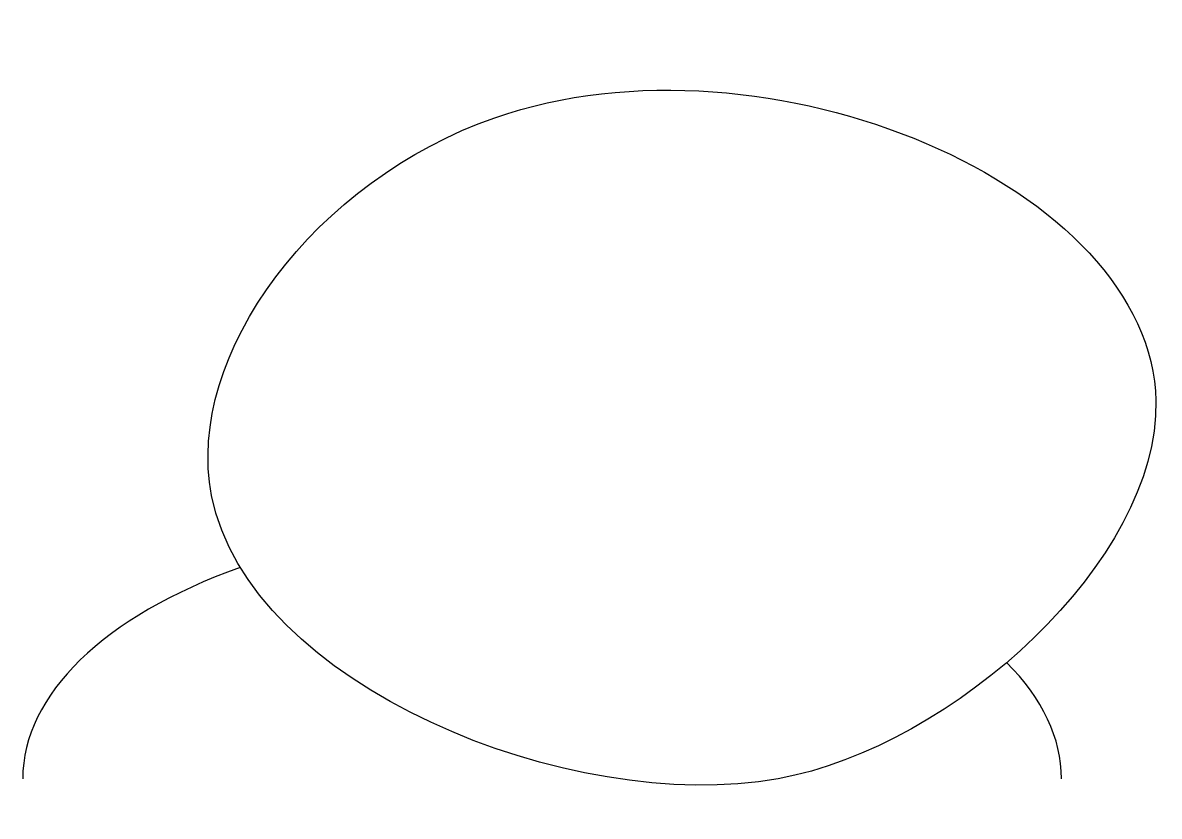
# Model space of a CAD drawing. Header units: millimetres. Extents: x 4 to 28.1, y 5.2 to 22.
import ezdxf

# ---------------------------------------------------------------- set-up
doc = ezdxf.new("R2010")
doc.units = ezdxf.units.MM
doc.layers.get('0').update_dxf_attribs({"lineweight": 25})

msp = doc.modelspace()

# ---------------------------------------------------------------- linework, layer by layer
for start_param, end_param in [(2.191107, 3.141593), (0, 0.463822)]:
    msp.add_ellipse((15, 6), major_axis=(11, 0), ratio=0.5, start_param=start_param, end_param=end_param)
msp.add_open_spline([(20, 6), (23.711, 6.671), (33.94, 15.958), (14.445, 24.292), (3.688, 10.052), (15.599, 5.205), (20, 6)], degree=3, knots=[0, 0, 0, 0, 11.313708, 26.545255, 36.545255, 49.961663, 49.961663, 49.961663, 49.961663])

doc.saveas('drawing.dxf')
